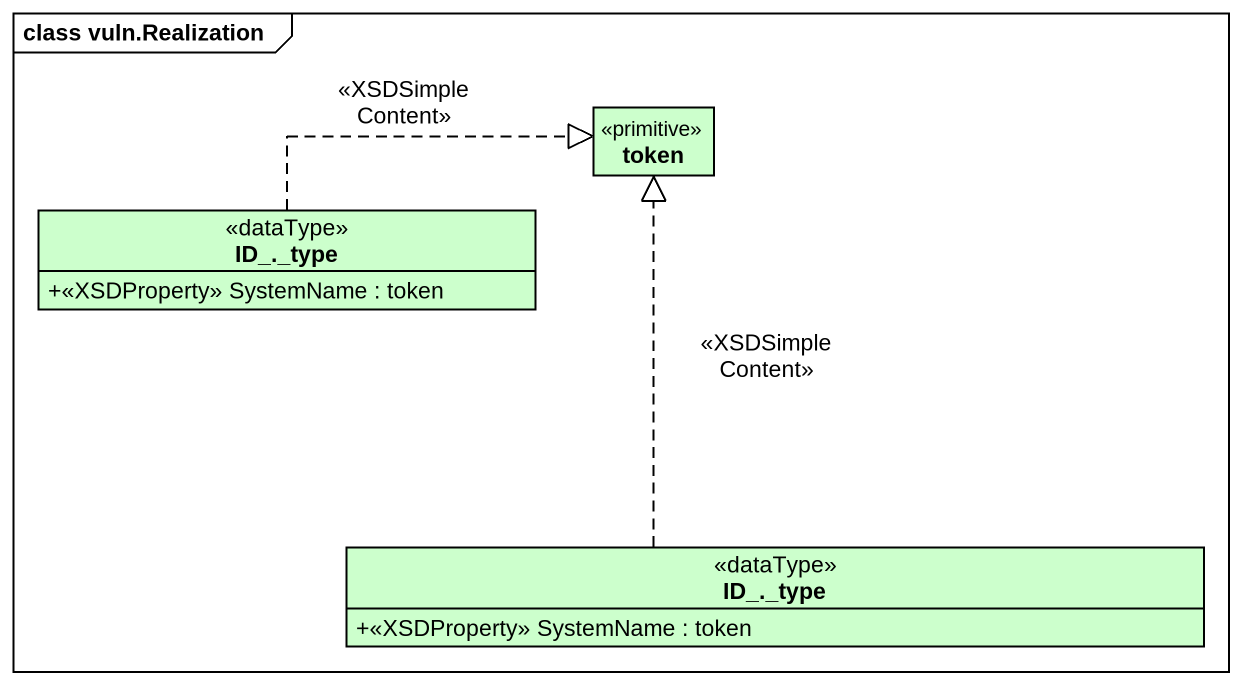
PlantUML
@startuml
mainframe class vuln.Realization
hide circle
hide empty members
skinparam classAttributeIconSize 0
class token <<primitive>> #CCFFCC
class "ID_._type" as ID_type <<dataType>> #CCFFCC {
  +<<XSDProperty>> SystemName : token
}
class "ID_._type" as ID_type_2 <<dataType>> #CCFFCC {
  +<<XSDProperty>> SystemName : token
}
ID_type .right.|> token : <<XSDSimpleContent>>
ID_type_2 .up.|> token : <<XSDSimpleContent>>
@enduml
